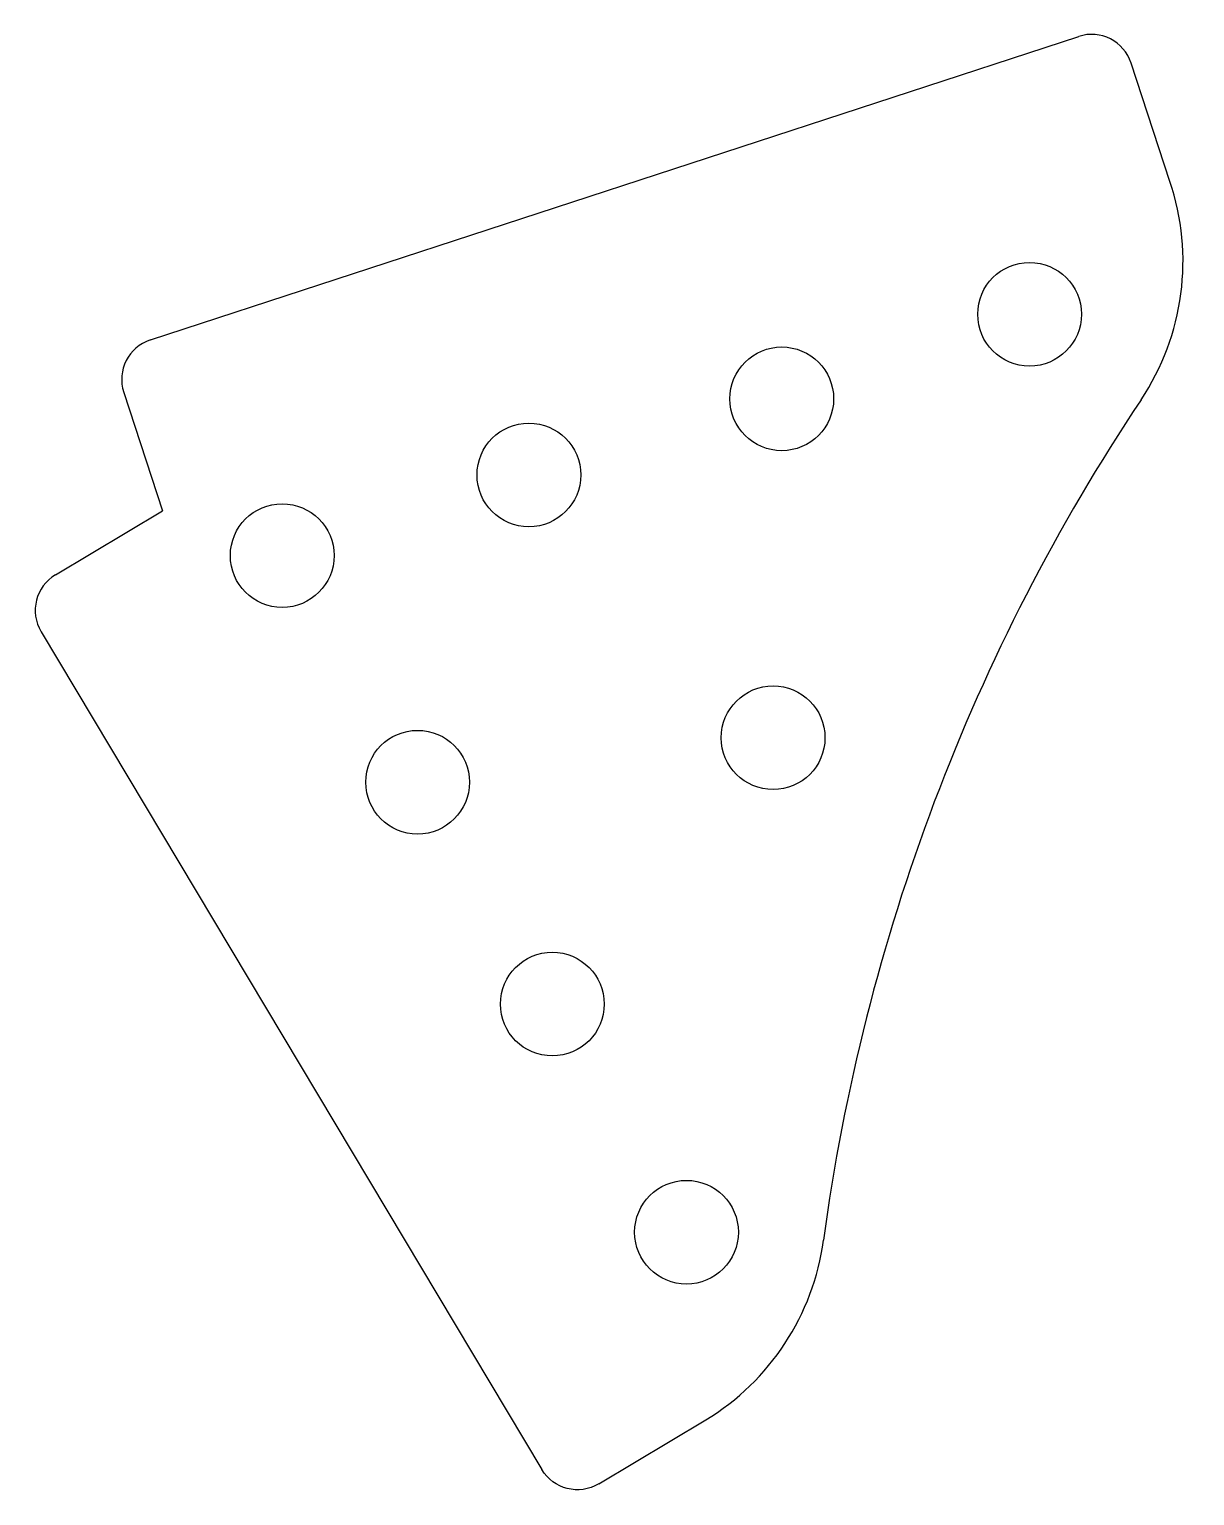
# Model space of a CAD drawing. Extents: x 99.05 to 100.8, y -16.83 to -14.62.
import ezdxf

# ---------------------------------------------------------------- set-up
doc = ezdxf.new("R2010")
doc.units = 0
doc.layers.add('STATION_8', color=7, linetype='CONTINUOUS')

msp = doc.modelspace()

# ---------------------------------------------------------------- linework, layer by layer
at = {"layer": 'STATION_8', "color": 0, "linetype": 'CONTINUOUS'}
for p, q in [((99.234293, -15.087305, -0.000034), (100.63037, -14.630718, -0.000102)), ((100.76748, -14.848905, -0.000105), (100.7092, -14.670694, -0.000105)), ((99.194317, -15.166137, -0.000032), (99.252601, -15.344348, -0.000035)), ((99.091632, -15.440499, -0.000035), (99.252601, -15.344348, -0.000035)), ((99.070025, -15.526206, -0.000038), (99.822884, -16.786592, -0.000121)), ((99.908591, -16.808198, -0.000125), (100.06956, -16.712047, -0.000125))]:
    msp.add_line(p, q, dxfattribs=at)
at = {"layer": 'STATION_8', "color": 0, "linetype": 'CONTINUOUS', "extrusion": (0, 2.27711e-06, 1)}
for centre in [(100.55655, -15.048682, -0.000078), (100.18387, -15.175867, -0.000078), (99.803597, -15.290399, -0.000051), (99.432625, -15.411726, -0.000078), (100.17085, -15.685637, -0.000078), (99.636252, -15.752624, -0.000101), (99.83881, -16.086274, -0.000078), (100.04061, -16.42957, -0.000148)]:
    msp.add_circle(centre, 0.078, dxfattribs=at)
at = {"layer": 'STATION_8', "color": 0, "linetype": 'CONTINUOUS', "extrusion": (4.37318e-05, 1.43025e-05, 1)}
msp.add_arc((100.6498, -14.690122, 0.00409), 0.0625, 18.110364, 108.11036, dxfattribs=at)
at = {"layer": 'STATION_8', "color": 0, "linetype": 'CONTINUOUS', "extrusion": (-6.0693e-21, 2.27711e-06, 1)}
msp.add_arc((100.41226, -14.969066, -0.000051), 0.375, 326.28587, 18.688875, dxfattribs=at)
at = {"layer": 'STATION_8', "color": 0, "linetype": 'CONTINUOUS', "extrusion": (4.78705e-05, 1.64793e-06, 1)}
msp.add_arc((99.253721, -15.146709, 0.004691), 0.0625, 108.11036, 198.11036, dxfattribs=at)
at = {"layer": 'STATION_8', "color": 0, "linetype": 'CONTINUOUS', "extrusion": (-5.79946e-23, 2.27711e-06, 1)}
msp.add_arc((103.21964, -16.842358, -0.000051), 3, 146.28587, 172.32369, dxfattribs=at)
at = {"layer": 'STATION_8', "color": 0, "linetype": 'CONTINUOUS', "extrusion": (2.89765e-05, -4.85104e-05, 1)}
msp.add_arc((99.123682, -15.494156, 0.003586), 0.0625, 120.85089, 210.85089, dxfattribs=at)
at = {"layer": 'STATION_8', "color": 0, "linetype": 'CONTINUOUS', "extrusion": (-1.19123e-21, 2.27711e-06, 1)}
msp.add_arc((99.874885, -16.391538, -0.000051), 0.375, 301.27433, 352.32369, dxfattribs=at)
at = {"layer": 'STATION_8', "color": 0, "linetype": 'CONTINUOUS', "extrusion": (-2.89765e-05, 4.85104e-05, -1)}
msp.add_arc((-99.876541, -16.754542, -0.003586), 0.0625, 239.14911, 329.14911, dxfattribs=at)

doc.saveas('drawing.dxf')
